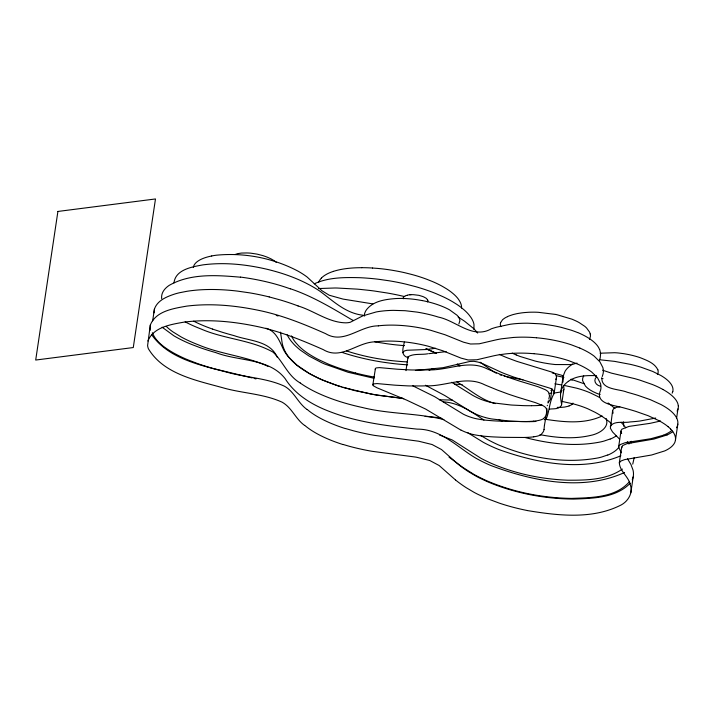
<?xml version="1.0" encoding="UTF-8"?>
<svg xmlns="http://www.w3.org/2000/svg" width="714" height="714" viewBox="0 0 714 714"><rect width="100%" height="100%" fill="white"/><g stroke="black" fill="none" stroke-linecap="round" stroke-linejoin="round"><path stroke-width="1.07" d="M461.003 430.176L425.678 409.095L406.668 400.126L376.974 387.791L373.306 385.756L373.056 384.4A5.864 2.178 8.5 0 1 373.975 383.864L377.081 383.57L393.548 385.051A69.499 25.811 8.5 0 0 395.975 385.239L407.373 385.863A86.367 32.076 8.5 0 0 409.738 385.935L421.331 385.953A83.493 31.005 8.5 0 0 425.847 385.819C445.554 386.667 465.823 375.18 484.672 384.792A77.755 28.872 8.5 0 0 486.609 385.614L496.4 389.639A58.271 21.634 8.5 0 0 497.881 390.237L508.172 394.066A75.907 28.185 8.5 0 0 510.296 394.788L516.775 396.922A73.533 27.311 8.5 0 0 518.426 397.439L535.589 402.687L542.952 405.668A14.789 5.489 8.5 0 1 545.996 408.033L547.076 411.13A65.661 24.383 8.5 0 1 546.906 412.96L546.442 414.968M372.797 385.06L375.439 368.442A5.864 2.178 8.5 0 1 376.358 367.906L379.464 367.612L395.94 369.093A65.822 24.446 8.5 0 0 397.752 369.236L409.765 369.906A86.367 32.076 8.5 0 0 412.13 369.977L423.714 369.995A83.493 31.005 8.5 0 0 428.23 369.861C447.937 370.718 468.205 359.231 487.064 368.835A75.032 27.864 8.5 0 0 488.501 369.45L498.783 373.681A58.271 21.634 8.5 0 0 500.273 374.279L510.028 377.92A77.897 28.926 8.5 0 0 512.143 378.652L519.167 380.964A73.533 27.311 8.5 0 0 520.809 381.481L534.697 385.685A67.928 25.231 8.5 0 1 538.517 386.908L545.335 389.71A14.789 5.489 8.5 0 1 548.379 392.075L549.459 395.404A68.312 25.365 8.5 0 1 549.298 397.002L548.825 399.01M634.219 457.504L632.738 464.145M621.528 448.338L622.644 445.572L626.963 443.671L653.962 439.048L667.09 434.951M631.203 441.27L631.087 442.983M619.859 406.766C617.262 407.185 613.388 407.426 612.63 410.523L610.381 428.23L612.514 431.908L617.833 437.37A146.834 54.532 8.5 0 1 619.582 439.19M612.63 410.523L613.103 413.183M568.353 381.356A88.063 32.701 8.5 0 0 562.712 387.193C559.205 392.397 560.704 398.76 561.606 404.454M572.744 364.086L570.736 365.398A88.063 32.701 8.5 0 0 565.095 371.235L563.159 376.135L562.989 382.106M544.032 429.444L544.363 425.785M546.897 408.685L546.781 409.595M544.398 425.553L545.96 416.753M546.754 409.827L546.415 413.477A42.126 15.646 8.5 0 1 546.29 414.156L546.005 415.039A60.556 22.491 8.5 0 1 544.916 417.172L543.559 418.529M427.757 300.853L427.704 301.174A9.452 3.508 8.5 0 0 427.668 301.433L427.65 301.611A1.892 0.705 8.5 0 1 427.579 301.745L427.552 301.781A5.783 2.151 8.5 0 1 427.454 301.87L427.454 301.87M304.592 425.419C295.623 419.056 291.839 407.578 282.11 402.187C264.207 394.03 244.027 393.405 225.16 388.416C198.064 380.687 163.943 374.823 148.36 348.691A82.235 30.541 8.5 0 1 147.602 345.558L150.306 325.066C155.831 310.965 173.636 308.457 186.747 306.119C210.514 303.155 234.665 305.396 258.031 310.224C281.521 314.945 303.798 323.986 325.611 333.652C343.88 344.719 359.99 325.566 378.429 325.87M152.662 320.827L154.411 309.126C157.357 300.326 167.005 296.515 175.108 293.909A78.79 29.256 8.5 0 1 179.285 292.794L186.934 291.294A90.901 33.754 8.5 0 1 198.795 289.929L200.589 289.813A87.215 32.389 8.5 0 1 237.441 291.098L249.516 292.829A100.906 37.476 8.5 0 1 269.196 296.926M407.524 357.437C400.367 355.304 403.16 347.477 404.374 342.095M405.971 370.637L408.033 356.813C413.62 353.26 421.376 355.01 427.74 353.778M546.549 418.083C549.637 410.264 549.423 401.134 554.073 393.61L556.554 377.028L555.59 374.377A12.397 4.605 8.5 0 0 552.431 372.262L517.311 361.507A49.266 18.296 8.5 0 1 515.838 360.998L507.297 357.821A71.891 26.695 8.5 0 1 503.682 356.331L499.345 354.403M560.526 393.78L562.909 377.822M660.539 421.01L650.213 423.322L628.98 426.41L621.965 429.15L621.082 430.444L618.592 447.125L621.385 452.792M527.432 510.572C558.241 515.66 592.665 519.694 621.439 504.816C628.195 501.041 633.086 492.928 630.4 485.163C628.847 476.702 619.707 471.32 619.324 462.815L621.707 446.857M630.819 492.83L633.425 475.381A111.455 41.394 8.5 0 0 632.988 469.99L630.908 464.439L627.535 458.816M676.533 418.529L677.961 408.952M675.444 440.127L677.827 424.17M547.281 405.731L547.352 405.284M427.704 301.174L427.784 300.71A4.784 1.776 8.5 0 0 427.695 300.112M554.073 393.61L554.082 391.906L553.207 390.344A12.397 4.605 8.5 0 0 550.048 388.22L514.437 377.295A49.114 18.243 8.5 0 1 512.964 376.787L504.914 373.779A71.891 26.695 8.5 0 1 501.299 372.289L482.691 363.676A15.583 5.783 8.5 0 0 481.316 363.131L479.335 362.471A21.072 7.827 8.5 0 0 477.773 362.025L473.98 361.302L469.866 361.462L442.903 367.719L415.378 370.459M601.804 377.965C601.536 390.121 619.1 388.746 627.213 392.245A116.471 43.251 8.5 0 1 638.236 395.44L650.409 399.706L661.048 404.57A63.528 23.589 8.5 0 1 669.482 409.925A62.698 23.285 8.5 0 1 677.407 425.624M150.306 325.066L150.101 330.377M193.28 267.42L194.029 265.269A53.621 19.912 8.5 0 1 211.71 255.996M556.456 377.652L556.358 378.063A66.259 24.606 8.5 0 1 556.161 378.679L555.849 379.482M633.202 476.872L632.274 479.79M473.909 329.404L473.998 324.611A83.583 31.041 8.5 0 0 473.007 321.22L472.373 319.89A79.781 29.631 8.5 0 0 470.785 317.23L468.955 314.829A89.732 33.326 8.5 0 0 463.332 309.242L460.369 306.877A92.293 34.272 8.5 0 0 456.683 304.289L452.614 301.763A90.348 33.549 8.5 0 0 442.939 296.676L436.209 293.722A81.476 30.256 8.5 0 0 429.596 291.16L425.562 289.741A86.153 31.996 8.5 0 0 415.307 286.573L406.471 284.279A89.455 33.219 8.5 0 0 389.433 280.834L379.411 279.379A90.785 33.71 8.5 0 0 369.406 278.326L365.434 278.023A77.665 28.846 8.5 0 0 359.526 277.692C344.451 277.318 328.583 277.282 314.597 283.672A49.552 18.403 8.5 0 0 314.24 283.842M154.411 309.126L153.965 312.875M547.995 402.134L548.352 400.795M552.029 388.711L550.503 399.188L547.995 403.008M147.923 341.024C153.448 326.923 171.253 324.415 184.364 322.076C208.122 319.113 232.282 321.354 255.648 326.182C279.129 330.903 301.406 339.953 323.228 349.61C341.488 360.677 357.607 341.524 376.046 341.827M402.785 352.734L404.311 350.967L406.935 350.262L426.294 349.521L435.611 348.289M610.247 426.481C614.174 420.216 623.92 423.313 630.212 421.92A97.791 36.316 8.5 0 0 640.065 421.001L655.729 418.038M672.784 391.531L672.16 393.164M602.241 376.51L602.946 374.323A86.644 32.175 8.5 0 0 602.803 367.442L599.912 361.855L594.271 356.241A58.37 21.679 8.5 0 0 590.96 353.903L589.746 353.135A62.618 23.259 8.5 0 0 579.848 348.075M500.657 322.63L500.452 323.272A29.72 11.031 8.5 0 0 500.344 324.459L500.353 324.727A29.167 10.835 8.5 0 0 500.585 325.959L500.898 326.664M500.746 322.38L502.567 319.747A16.672 6.194 8.5 0 1 502.924 319.417L504.646 318.167A31.005 11.513 8.5 0 1 505.646 317.578L507.449 316.659M563.864 389.344L562.989 390.844M618.699 446.402L620.35 444.536L625.116 442.725L650.927 438.699L663.279 435.272M619.324 462.815L621.055 460.967L624.58 459.629L651.579 455.005L664.707 450.918A67.411 25.035 8.5 0 0 674.846 442.323L675.087 441.6A63.082 23.428 8.5 0 0 670.642 429.078M589.452 339.507L590.362 336.696A40.752 15.137 8.5 0 0 590.228 333.991M596.645 376.742C592.798 380.366 595.708 385.167 600.278 386.176M458.879 323.951L459.887 320.666A36.485 13.548 8.5 0 0 457.067 315.258L449.704 309.947A47.963 17.814 8.5 0 0 422.349 300.585M629.569 481.504C615.718 497.872 591.326 497.649 571.619 498.408C543.095 497.97 514.508 492.481 488.197 481.361A110.536 41.055 8.5 0 1 473.65 474.23L462.761 467.34L449.035 457.139M630.185 483.253C615.834 498.086 592.888 498.336 573.61 499.086C545.55 498.845 517.427 493.704 491.339 483.316A110.143 40.903 8.5 0 1 486.564 481.298L480.54 478.496A96.613 35.879 8.5 0 1 476.318 476.309L468.67 471.784A155.206 57.638 8.5 0 1 457.844 463.957L441.52 449.552L432.077 444.519L418.716 441.225L374.404 435.353A96.863 35.968 8.5 0 1 352.868 430.64L345.442 428.498M572.11 404.178L572.744 403.428A18.055 6.703 8.5 0 0 572.985 403.107M321.362 278.148L320.265 279.433A68.053 25.276 8.5 0 0 318.578 282.333M541.176 434.487L543.247 431.863A59.226 21.991 8.5 0 0 544.059 429.444M622.385 469.071C606.65 480.076 586.212 480.281 567.737 480.201C543.318 479.29 518.953 474.489 496.239 465.421A107.43 39.895 8.5 0 1 480.915 458.272L452.23 439.985L439.405 434.933M404.651 296.239L404.892 296.06A5.284 1.964 8.5 0 1 405.748 295.685L406.346 295.525M403.91 296.738L403.785 296.828A4.703 1.749 8.5 0 0 403.437 297.122L403.401 297.265A7.908 2.936 8.5 0 1 403.33 297.443L403.303 297.506A5.06 1.874 8.5 0 0 403.223 297.827L403.249 298.238M568.353 381.356C576.368 375.546 586.801 375.359 596.297 375.653M624.563 472.481C582.633 491.643 532.037 481.075 490.58 465.403A110.536 41.055 8.5 0 1 476.033 458.263C457.076 447.107 440.949 428.98 417.137 429.123C387.64 425.928 357.723 422.447 329.868 411.621C312.366 405.017 295.301 394.851 285.154 378.661C268.946 357.928 238.619 361.462 215.958 352.654A122.04 45.321 8.5 0 1 199.724 347.522L191.334 344.327A97.39 36.164 8.5 0 1 173.868 335.785L162.114 327.19M620.877 455.746C582.053 472.186 536.964 463.216 498.622 449.463A107.43 39.895 8.5 0 1 483.298 442.305L467.893 432.827M602.134 415.994C584.507 424.286 564.024 422.17 545.353 419.27M569.12 405.882L570.602 405.231A13.423 4.989 8.5 0 0 572.155 404.195M610.059 439.021L604.062 441.065A64.269 23.865 8.5 0 1 600.688 441.912C575.564 446.982 549.441 443.903 524.861 437.45M607.676 454.979L601.679 457.031A64.269 23.865 8.5 0 1 598.296 457.87C564.613 464.162 529.261 457.995 497.97 444.697A110.465 41.019 8.5 0 1 486.653 439.003L480.602 435.424M577.037 363.105L573.378 364.086A22.562 8.381 8.5 0 1 570.299 364.595L555.367 364.542A20.661 7.675 8.5 0 1 554.305 364.443L551.119 364.06A35.771 13.28 8.5 0 1 548.647 363.712L544.407 363.015A23.544 8.747 8.5 0 1 543.354 362.828L538.838 361.9A35.736 13.271 8.5 0 1 535.081 361.025L520.319 356.545A24.838 9.228 8.5 0 1 519.426 356.215L516.258 354.947M235.031 254.541L236.548 254.023A11.736 4.355 8.5 0 1 238.342 253.55M333.42 271.382L334.509 271.034A63.35 23.526 8.5 0 1 361.739 267.696M406.409 295.498L407.185 295.275M407.319 295.23L407.899 295.06A9.746 3.624 8.5 0 1 408.167 294.989A2.981 1.107 8.5 0 1 408.747 294.873A5.739 2.133 8.5 0 1 409.193 294.846L409.283 294.846A9.934 3.686 8.5 0 0 409.631 294.828L409.809 294.82M560.999 391.959L553.993 393.066M446.179 351.609L428.73 353.698M238.351 253.559L240.413 253.229A10.728 3.981 8.5 0 1 241.787 253.051L246.946 252.952A22.116 8.211 8.5 0 0 247.669 252.988L248.749 253.033A10.755 3.989 8.5 0 1 250.757 253.175L255.755 253.916A13.78 5.114 8.5 0 1 257.04 254.13A5.471 2.026 8.5 0 1 257.576 254.246L258.629 254.523A21.706 8.059 8.5 0 0 259.155 254.657L261.253 255.201A21.286 7.908 8.5 0 0 261.788 255.335L262.841 255.603A5.525 2.053 8.5 0 1 263.341 255.755L266.34 256.835A16.511 6.131 8.5 0 1 268.419 257.683L270.499 258.647A11.451 4.248 8.5 0 1 271.561 259.173L273.435 260.28A18.725 6.953 8.5 0 1 273.801 260.485L273.917 260.556A6.123 2.276 8.5 0 1 274.238 260.771L275.925 262.074A11.228 4.168 8.5 0 1 276.3 262.359M600.072 353.207L614.799 352.716A33.433 12.415 8.5 0 0 615.673 352.778L617.119 352.868A14.521 5.391 8.5 0 1 617.994 352.948L618.288 352.984A31.264 11.611 8.5 0 1 619.466 353.118L623.866 353.698A16.565 6.149 8.5 0 1 624.741 353.841L628.811 354.59A23.375 8.684 8.5 0 1 630.81 355.036L632.506 355.438A32.933 12.227 8.5 0 1 634.719 356.018L636.629 356.554A27.507 10.219 8.5 0 1 640.788 357.91C647.116 360.472 654.684 363.194 657.817 369.772M541.649 405.141L542.104 405.07M533.742 436.834L531.689 437.066A63.287 23.5 8.5 0 1 523.978 437.477L504.209 437.352A79.495 29.524 8.5 0 1 501.835 437.28L494.088 436.95A72.168 26.802 8.5 0 1 490.482 436.736L484.413 436.245A46.526 17.279 8.5 0 1 478.309 435.46L474.667 434.835A19.742 7.327 8.5 0 1 473.471 434.585M318.48 288.545L335.036 287.992A63.046 23.41 8.5 0 1 337.195 288.028L357.116 289.125A105.012 38.993 8.5 0 1 360.115 289.393L369.879 290.446A96.756 35.932 8.5 0 1 374.386 291.026L387.149 292.99A105.244 39.083 8.5 0 1 393.102 294.079L396.056 294.677A100.96 37.494 8.5 0 1 404.811 296.631M533.545 421.162L536.625 420.805A21.179 7.863 8.5 0 0 543.666 418.565M513.464 337.454L501.558 338.811A86.662 32.184 8.5 0 0 495.462 340.007L479.228 343.809L470.517 344.014L463.413 342.158L445.027 334.75L430.578 330.252A60.226 22.366 8.5 0 0 378.358 325.816M409.979 294.802L410.764 294.757M410.934 294.748L412.683 294.65A1.937 0.723 8.5 0 1 413.058 294.659L413.156 294.668A6.89 2.561 8.5 0 1 413.451 294.695L413.549 294.703A9.603 3.57 8.5 0 0 414.031 294.748L418.904 295.337A7.792 2.892 8.5 0 0 419.439 295.498L422.09 296.301A7.881 2.927 8.5 0 0 422.724 296.488L423.714 296.899A7.318 2.722 8.5 0 0 424.098 297.113L425.535 297.899A8.398 3.115 8.5 0 0 425.999 298.149L426.535 298.514A6.56 2.437 8.5 0 1 426.615 298.63A10.924 4.052 8.5 0 0 426.713 298.791L427.65 300.112M549.459 409.122C553.386 408.569 559.401 409.559 561.481 405.302L563.989 388.496L563.649 385.738M549.619 393.2L551.842 393.164M531.546 405.713L526.718 405.695A67.732 25.151 8.5 0 1 522.907 405.606L512.402 405.088A45.553 16.913 8.5 0 1 510.733 404.972L493.856 402.955A26.239 9.746 8.5 0 1 487.849 401.616L485.788 401.009A40.011 14.86 8.5 0 1 483.78 400.358L481.843 399.67A26.213 9.737 8.5 0 1 480.46 399.135L477.853 397.975A64.831 24.08 8.5 0 1 472.365 395.128L451.766 382.302M557.197 407.382L557.384 407.382A25.865 9.603 8.5 0 1 558.651 407.391L560.303 407.417A5.989 2.222 8.5 0 0 560.82 407.399L564.301 407.096A6.578 2.445 8.5 0 0 564.774 407.025L567.157 406.507A13.78 5.114 8.5 0 0 569.147 405.891M529.154 421.671L524.326 421.653A67.732 25.151 8.5 0 1 520.515 421.563L510.019 421.046A45.553 16.913 8.5 0 1 508.35 420.93L491.473 418.922A26.239 9.746 8.5 0 1 485.466 417.574M361.739 267.688L364.408 267.705A66.348 24.642 8.5 0 1 372.583 268.027M439.315 399.786L452.283 400.072M454.666 384.114L462.11 384.641M599.43 359.731L614.611 361.373L630.382 364.354A65.295 24.249 8.5 0 1 641.083 367.219L652.721 371.45L660.896 375.51A52.872 19.635 8.5 0 1 672.775 391.531M372.583 268.036L377.581 268.41A71.373 26.507 8.5 0 1 392.129 270.249L396.573 271.034A64.947 24.124 8.5 0 1 405.338 272.864L411.737 274.471A67.125 24.928 8.5 0 1 419.457 276.729L422.411 277.71A74.979 27.846 8.5 0 1 427.186 279.433L432.639 281.619A73.917 27.453 8.5 0 1 443.135 286.787L446.304 288.679A74.881 27.81 8.5 0 1 451.284 292.142L453.176 293.686A71.989 26.73 8.5 0 1 458.611 299.487L459.45 300.835A68.794 25.552 8.5 0 1 461.547 308.037M407.632 364.863L400.92 364.345A89.268 33.156 8.5 0 1 391.165 363.31L384.391 362.382A96.988 36.021 8.5 0 1 358.598 357.232L357.875 357.054A94.498 35.093 8.5 0 1 342.06 352.386M425.062 416.396L440.904 417.824M404.561 345.638L400.581 345.317A90.16 33.487 8.5 0 1 387.238 343.791L380.562 342.747A83.815 31.13 8.5 0 1 374.6 341.676M536.455 337.749L530.484 337.338A68 25.249 8.5 0 0 513.464 337.463M534.063 353.707L528.101 353.296A69.401 25.775 8.5 0 0 505.833 353.885L499.175 354.769A86.662 32.184 8.5 0 0 493.071 355.965L476.845 359.767L468.125 359.972L461.03 358.116L442.644 350.717L428.195 346.219A60.226 22.366 8.5 0 0 375.966 341.774M402.892 398.305L377.483 395.244L354.037 390.46M403.758 398.644L371.94 394.289L342.872 387.39M240.422 277.193C216.77 275.149 190.602 273.194 169.2 285.359A80.557 29.917 8.5 0 0 161.703 298.693M522.934 379.786L504.164 376.189M443.287 401.866C458.781 402.669 471.517 411.844 483.958 420.064M554.814 383.837L561.168 384.864M372.869 303.905L343.05 299.095L329.27 295.239L321.96 290.75L307.198 277.086A88.598 32.906 8.5 0 0 298.434 271.365C273.551 258.075 244.456 252.435 216.404 255.201A51.229 19.028 8.5 0 0 211.656 255.969M552.208 372.967L552.779 373.074M373.913 378.268L348.004 372.244L324.861 364.086A81.708 30.345 8.5 0 1 321.416 362.56L309.037 356.045L300.603 350.288A125.048 46.437 8.5 0 1 298.425 348.521L295.757 346.147A100.665 37.387 8.5 0 1 293.409 343.755L291.374 341.363A133.179 49.453 8.5 0 1 287.144 334.795M422.34 300.603L417.806 299.818A44.545 16.547 8.5 0 0 399.84 298.443A43.866 16.288 8.5 0 0 395.627 298.568C385.622 299.362 374.136 300.817 367.192 308.885A106.805 39.663 8.5 0 0 365.595 311.134L364.604 313.455A40.85 15.172 8.5 0 0 364.613 316.097M564.328 385.435L576.689 388.193A49.623 18.43 8.5 0 1 590.46 392.95L597.422 396.315A95.426 35.441 8.5 0 1 599.546 397.493M550.905 390.504L551.663 390.647M561.945 401.393L574.306 404.151A49.623 18.43 8.5 0 1 588.077 408.908L595.039 412.273A95.426 35.441 8.5 0 1 604.812 418.288L608.917 421.403A127.895 47.499 8.5 0 1 611.148 423.295M540.016 434.656C556.697 437.852 574.181 439.324 590.871 435.353C598.43 433.844 609.845 427.918 606.159 418.511M556.634 375.778L563.917 377.376M363.372 315.258C345.656 313.491 333.072 300.826 319.506 290.91C303.575 280.397 285.413 273.685 266.938 269.24C246.071 264.403 224.348 262.074 203.017 264.867C192.298 266.804 175.367 269.517 173.993 282.896M252.158 377.938L213.575 368.611A122.04 45.321 8.5 0 1 197.332 363.48L187.336 359.624A97.461 36.191 8.5 0 1 171.485 351.743C163.809 347.084 155.768 341.39 152.368 332.733M269.196 296.926L280.477 300.014A119.372 44.33 8.5 0 1 298.104 305.958M355.492 373.011L356.206 373.199A96.988 36.021 8.5 0 0 374.511 377.135M254.077 378.411L255.996 378.893M353.359 390.21L337.508 385.694L322.469 380.053A81.708 30.345 8.5 0 1 319.033 378.518L309.564 373.672M485.466 417.574L483.396 416.967A33.281 12.361 8.5 0 1 478.059 415.093L475.47 413.942A64.831 24.08 8.5 0 1 469.973 411.086L444.751 395.511L425.428 385.239M443.894 419.573C417.163 412.978 389.13 414.218 362.355 407.498A101.745 37.788 8.5 0 1 300.273 383.034M495.355 403.615C480.808 399.867 469.607 389.344 456.915 381.919M570.959 379.232L583.954 383.686M276.247 315.427L278.094 315.972M343.059 444.456L348.602 446.08A96.301 35.762 8.5 0 0 372.021 451.293L416.333 457.183L429.694 460.476L439.137 465.51L455.452 479.915M341.542 386.881C326.316 381.972 311.054 375.983 298.22 366.246A117.319 43.572 8.5 0 1 293.365 362.105A100.665 37.387 8.5 0 1 291.017 359.713L288.518 356.723A133.188 49.462 8.5 0 1 284.475 350.163L283.288 347.209A196.18 72.855 8.5 0 1 282.173 343.122L280.504 332.153M603.044 378.697L601.732 378.277A20.965 7.783 8.5 0 1 601.474 378.188M600.135 394.485L599.341 394.235A21.429 7.961 8.5 0 1 596.333 393.164L593.459 391.834A17.109 6.355 8.5 0 1 592.638 391.415L590.335 390.112A14.405 5.346 8.5 0 1 589.809 389.782L587.783 388.291A15.021 5.578 8.5 0 1 587.372 387.943L585.783 386.426A17.243 6.408 8.5 0 1 585.453 386.078L582.642 380.732A16.136 5.989 8.5 0 1 582.597 380.392L582.678 378.625A33.826 12.557 8.5 0 1 582.713 378.295L582.74 378.188A15.815 5.873 8.5 0 1 582.82 377.867L583.463 376.412A24.169 8.97 8.5 0 1 583.731 375.894M563.641 375.948L561.641 375.269A15.985 5.935 8.5 0 0 560.079 374.805L557.402 374.074A24.365 9.05 8.5 0 1 556.866 373.922L554.287 373.342A22.884 8.497 8.5 0 1 553.725 373.243M212.567 329.109L222.482 332.322A173.011 64.251 8.5 0 0 234.272 335.687C248.838 340.899 270.169 340.614 277.157 357.134M290.518 288.804C312.313 296.105 332.064 308.055 351.725 319.693A39.404 14.637 8.5 0 0 353.51 320.524M500.032 374.788L501.362 375.287M298.095 305.958C314.249 310.858 328.44 322.532 345.772 322.835A12.379 4.596 8.5 0 0 350.297 322.255L362.739 315.883L376.144 311.973A56.834 21.108 8.5 0 1 380.955 311.206L384.364 310.831A61.092 22.687 8.5 0 1 393.45 310.367L405.106 310.706L417.154 312.116A59.53 22.107 8.5 0 1 438.387 317.087C456.139 320.684 472.793 339.507 491.384 328.788A110.018 40.859 8.5 0 1 496.596 327.182L509.903 324.317A61.368 22.794 8.5 0 1 518.516 323.442L522.166 323.272A66 24.508 8.5 0 1 527.824 323.201L539.632 323.772A52.872 19.635 8.5 0 1 545.657 324.442L553.671 325.736A58.387 21.688 8.5 0 1 561.516 327.431L570.825 330.073A51.435 19.099 8.5 0 1 575.984 331.921L577.626 332.572M602.67 370.218L611.38 373.119L634.675 378.625A97.175 36.084 8.5 0 1 640.208 380.259L652.373 384.507A66.357 24.642 8.5 0 1 660.075 387.952L662.851 389.416M579.848 348.075L571.503 344.871A56.504 20.983 8.5 0 0 566.077 343.175A59.994 22.277 8.5 0 0 536.455 337.767M265.867 328.235C276.238 331.028 279.602 341.444 283.69 350.012A155.902 57.896 8.5 0 0 288.501 357.009L297.042 365.247L308.903 373.19M412.817 385.837L434.701 396.707L463.386 414.218A30.113 11.183 8.5 0 0 474.658 418.368L475.265 418.493A19.742 7.327 8.5 0 0 477.05 418.877L480.692 419.511A46.526 17.279 8.5 0 0 486.796 420.287L492.865 420.778A72.168 26.802 8.5 0 0 496.471 420.992L504.816 421.34A76.737 28.498 8.5 0 0 506.592 421.394L526.379 421.537A65.206 24.214 8.5 0 0 533.563 421.171M426.169 348.646L436.111 353.43M512.224 353.118L513.259 353.617A38.842 14.423 8.5 0 0 516.249 354.947M432.086 368.585L433.728 369.388M495.15 372.61L496.301 373.181M428.213 369.486L429.81 370.298M501.996 421.269L499.059 419.609M494.043 372.03L480.049 362.176M267.937 366.327C245.893 356.099 220.894 354.358 198.474 344.871A96.809 35.95 8.5 0 1 181.231 336.999L172.833 331.823A83.895 31.157 8.5 0 1 166.308 326.432M458.218 317.15L461.878 319.435A103.191 38.324 8.5 0 1 464.859 321.461L473.248 328.262A96.676 35.905 8.5 0 1 475.622 330.662L477.702 333.063M457.888 365.104L459.298 365.961M300.335 383.025C287.68 375.939 283.199 361.346 272.998 352.109C250.801 339.703 224.089 339.114 200.857 328.913A96.809 35.95 8.5 0 1 185.176 321.88M608.069 402.955L611.3 405.445A127.895 47.499 8.5 0 1 613.54 407.337L614.933 408.604M306.975 409.452C298.006 403.098 294.23 391.62 284.493 386.229C267.232 378.286 247.74 377.617 229.497 372.895C201.982 365.398 168.638 359.401 151.413 334.331M375.448 369.566L375.189 369.102M627.294 441.654L628.972 444.054M621.644 433.523L620.975 431.167M599.706 349.485L600.617 353.403L600.215 357.884A84.511 31.389 8.5 0 1 599.403 360.061M590.21 333.991L589.719 332.465A24.124 8.961 8.5 0 0 589.532 332.046L586.658 328.092A35.272 13.102 8.5 0 0 584.668 326.262L579.179 322.603A33.763 12.54 8.5 0 0 575.698 320.818L572.699 319.488A18.885 7.015 8.5 0 0 571.834 319.14L557.027 314.74A19.26 7.149 8.5 0 0 555.653 314.446L538.392 312.313A37.431 13.905 8.5 0 0 533.599 312.17L530.939 312.197A31.487 11.692 8.5 0 0 528.655 312.268L525.209 312.518A36.86 13.691 8.5 0 0 521.898 312.866L518.757 313.339A33.433 12.415 8.5 0 0 516.57 313.741L514.026 314.347A37.708 14.003 8.5 0 0 513.277 314.535A26.775 9.942 8.5 0 0 512.554 314.74L509.448 315.802A39.565 14.691 8.5 0 0 507.44 316.65M678.282 405.954L678.041 404.401A57.959 21.527 8.5 0 0 676.729 401.223A61.618 22.884 8.5 0 0 662.833 389.416M403.249 298.345L403.258 298.684A9.889 3.668 8.5 0 1 403.258 298.791M345.317 428.578A87.331 32.433 8.5 0 1 307.163 409.443M677.524 425.651A67.116 24.928 8.5 0 1 676.47 427.766M672.758 431.649A67.116 24.928 8.5 0 1 667.037 434.933M534.072 353.725A59.994 22.277 8.5 0 1 565.542 359.669A56.504 20.983 8.5 0 1 569.12 360.829L577.465 364.033A62.618 23.259 8.5 0 1 587.363 369.093L588.577 369.861A58.37 21.679 8.5 0 1 591.879 372.199L597.529 377.813L600.412 383.4A86.644 32.175 8.5 0 1 600.563 390.281C594.262 404.49 616.102 405.391 624.83 408.203A116.471 43.251 8.5 0 1 635.853 411.398L648.026 415.664L658.665 420.528A63.528 23.589 8.5 0 1 668.09 426.677M668.081 426.677A60.61 22.509 8.5 0 1 670.687 429.078M527.441 510.555A93.936 34.888 8.5 0 1 499.113 503.058L488.956 499.273A110.143 40.903 8.5 0 1 484.172 497.256L478.157 494.454A96.613 35.879 8.5 0 1 473.935 492.267L466.287 487.742A155.206 57.638 8.5 0 1 455.461 479.915M342.934 444.536A87.331 32.433 8.5 0 1 304.78 425.401M473.436 434.621A29.328 10.888 8.5 0 1 461.137 430.14M541.31 434.531A21.563 8.006 8.5 0 1 533.697 436.798M577.733 332.528A58.218 21.616 8.5 0 1 599.51 349.467M678.371 405.963A64.769 24.053 8.5 0 1 677.068 411.103M671.892 430.363A64.769 24.053 8.5 0 1 663.226 435.245M541.747 405.204A45.277 16.815 8.5 0 1 531.511 405.677M408.042 356.813A9.005 3.347 8.5 0 0 407.971 357.669A8.773 3.258 8.5 0 0 408.158 358.107M546.496 418.074A19.448 7.22 8.5 0 1 544.327 419.752M535.911 421.456A45.277 16.815 8.5 0 1 529.128 421.635M240.422 277.077A96.444 35.816 8.5 0 1 290.357 288.875M621.109 422.322A146.834 54.532 8.5 0 1 625.741 427.802M616.557 435.701A77.728 28.863 8.5 0 1 610.256 439.092M623.384 421.876A77.728 28.863 8.5 0 1 623.527 426.115M618.949 447.16A77.728 28.863 8.5 0 1 607.873 455.059M212.602 329.092A90.651 33.665 8.5 0 1 193.681 321.166M425.937 348.851A158.838 58.985 8.5 0 1 436.04 353.1M457.263 363.988A179.857 66.795 8.5 0 1 460.244 365.791M594.628 375.243A29.934 11.121 8.5 0 0 595.021 375.457A17.109 6.355 8.5 0 0 595.851 375.876M657.362 374.466A19.055 7.078 8.5 0 0 657.594 374.056L657.951 373.11A30.059 11.165 8.5 0 0 658.147 372.03L658.138 371.253A25.561 9.487 8.5 0 0 657.844 369.772M355.51 372.994A94.48 35.084 8.5 0 1 337.713 367.674L330.154 364.836A60.574 22.491 8.5 0 1 327.744 363.845L319.292 359.927A94.703 35.173 8.5 0 1 298.622 345.826L295.632 342.524A92.133 34.21 8.5 0 1 293.418 339.516L291.589 336.232A97.532 36.218 8.5 0 1 291.446 335.928M571.557 379.848A14.619 5.426 8.5 0 1 572.075 380.223M407.435 361.909A82.485 30.631 8.5 0 1 402.178 361.596L398.198 361.275A90.16 33.487 8.5 0 1 384.846 359.749L378.179 358.705A83.815 31.13 8.5 0 1 362.48 355.483L357.411 354.18A85.278 31.666 8.5 0 1 346.433 350.913M333.393 271.374A64.938 24.115 8.5 0 0 326.441 274.319L326.2 274.479A65.51 24.33 8.5 0 0 321.336 278.139M57.905 211.451L35.7 360.043L133.277 347.548L155.482 198.956L57.905 211.451"/></g></svg>
